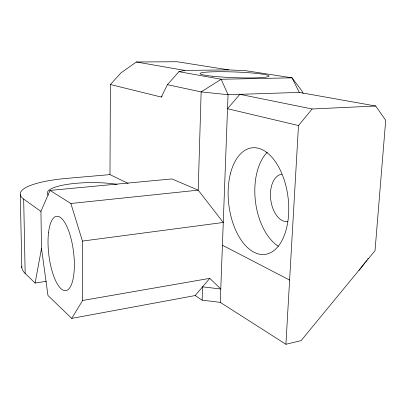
<?xml version="1.0" encoding="UTF-8"?>
<svg xmlns="http://www.w3.org/2000/svg" width="406" height="406" viewBox="0 0 406 406"><rect width="100%" height="100%" fill="white"/><g stroke="black" fill="none" stroke-linecap="round" stroke-linejoin="round"><path stroke-width="0.61" d="M128.144 183.446L109.98 174.616L110.402 84.524L121.064 72.791L136.38 61.986L177.072 61.732L228.649 69.878L246.137 70.751L292.031 77.83L301.754 90.66L303.155 93.456M110.402 84.524L161.284 97.059L167.419 84.681L201.143 91.908L228.05 94.71L299.278 92.406L375.738 106.017L385.7 120.313L375.032 250.669L301.095 340.639L285.915 344.268L220.275 302.374L202.142 300.151L202.569 286.839L220.778 289.001L209.775 278.359L82.636 300.476L71.695 318.411L47.974 295.497L41.498 248.457L40.94 211.409L50.019 190.409L171.9 178.919L198.204 190.155L223.27 222.473L82.448 241.073L70.867 203.497L50.019 190.409M220.275 302.374L228.05 94.71L221.168 79.256L178.955 71.674L167.419 84.681M285.915 344.268L298.491 125.535L312.143 108.981L375.738 106.017M46.38 281.307L35.109 283.068L41.498 248.457M359.066 270.386L364.984 262.606M365.725 261.637L366.466 260.662M367.577 259.206L368.318 258.231M71.695 318.411L195.159 295.553L209.775 278.359M161.284 97.059L162.111 96.126M178.955 71.674L184.837 70.441L228.649 69.878M70.867 203.497L198.204 190.155L201.143 91.908L221.168 79.256L292.031 77.83L299.278 92.406M109.98 174.616L67.137 178.346A70.898 16.479 -0.2 0 0 23.68 199.077L25.167 273.466L35.109 283.068M136.38 61.986L184.837 70.441M312.143 108.981L239.85 94.329L227.527 108.722L298.491 125.535M222.417 245.224L289.605 280.064M195.159 295.553L202.142 300.151M23.68 199.077L40.94 211.409M20.3 194.713L21.822 267.625M82.448 241.073L82.636 300.476M48.273 195.195A44.457 10.312 -0.2 0 1 67.071 184.4A44.457 10.312 -0.2 0 1 117.004 184.334M25.167 273.466A69.456 22.239 -1.1 0 1 21.757 266.448M278.364 246.295A52.496 30.8 83 0 1 255.41 201.122A52.496 30.8 83 0 1 267.295 152.22M287.884 221.514A23.827 13.961 83 0 1 270.782 199.828A23.827 13.961 83 0 1 281.815 174.25M212.419 76.216A34.515 2.857 2.1 0 0 268.539 76.551A34.515 2.857 2.1 0 0 222.742 71.71A34.515 2.857 2.1 0 0 212.419 76.216M48.522 232.755A37.464 12.444 83 0 0 64.381 290.589A37.464 12.444 83 0 0 70.629 237.013A37.464 12.444 83 0 0 48.522 232.755M230.542 173.225A53.688 29.846 83.1 0 0 262.124 254.521A53.688 29.846 83.1 0 0 282.677 175.62A53.688 29.846 83.1 0 0 230.542 173.225"/></g></svg>
